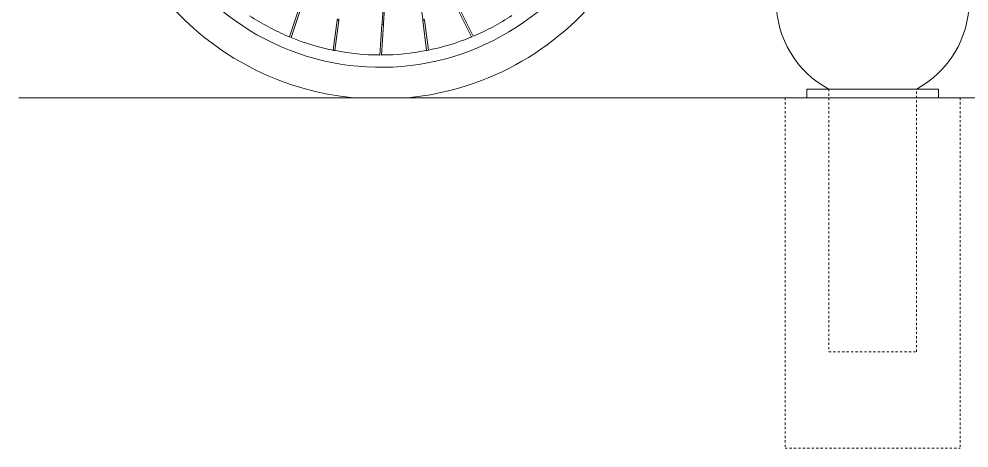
# Model space of a CAD drawing. Header units: inches. Extents: x -27 to 495, y -3 to 144.
# Drawn here: x -27.32 to 15.37, y 72.87 to 92.16 of the extents above; entities that cross this region are included whole.
import ezdxf

# ---------------------------------------------------------------- set-up
doc = ezdxf.new("R2010")
doc.units = ezdxf.units.IN
doc.linetypes.add('HIDDEN', pattern=[1.905, 1.27, -0.635])
doc.layers.add('ZANO_R', color=7, linetype='Continuous', lineweight=0)
doc.layers.add('ZANO_R_przerywana', color=250, linetype='HIDDEN', lineweight=0)

msp = doc.modelspace()

# ---------------------------------------------------------------- linework, layer by layer
at = {"layer": 'ZANO_R'}
for p, q in [((-10.54944, 98.49621), (-10.99693, 91.98293)), ((-10.93707, 91.97881), (-10.49654, 98.39079)), ((-9.80675, 97.01616), (-9.1733, 92.16137)), ((-14.73119, 92.66584), (-15.16514, 91.35773)), ((-15.09047, 91.32873), (-14.65526, 92.64065)), ((-7.59523, 92.58667), (-6.97709, 91.35483)), ((-6.9038, 91.38714), (-7.52372, 92.62255)), ((-13.02438, 92.11061), (-13.19858, 90.75762)), ((-13.11993, 90.74196), (-12.94503, 92.10039)), ((-11.01118, 91.92141), (-11.10589, 90.5429)), ((-11.02569, 90.54308), (-10.93137, 91.91592)), ((-9.17523, 92.09886), (-8.99847, 90.74415)), ((-8.92002, 90.76127), (-9.0959, 92.10921)), ((8.09094, 88.61808), (8.09094, 89.01178)), ((8.09094, 89.01178), (8.28779, 89.01178)), ((13.7996, 89.01178), (8.28779, 89.01178)), ((13.7996, 89.01178), (13.99645, 89.01178)), ((13.99645, 89.01178), (13.99645, 88.61808)), ((-27.31624, 88.61808), (63.03603, 88.61808)), ((-12.28904, 88.61808), (-11.06765, 88.61808)), ((-11.06765, 88.61808), (-9.84618, 88.61808)), ((7.10669, 88.61808), (14.98071, 88.61808))]:
    msp.add_line(p, q, dxfattribs=at)
at = {"layer": 'ZANO_R', "flags": 128}
for points in [[(-13.00793, 92.17084), (-13.01019, 92.15073), (-13.02473, 92.11113)], [(-12.94402, 92.10087), (-12.94862, 92.13472), (-12.94571, 92.16291)], [(-10.99837, 91.98312), (-11.0025, 91.94793), (-11.0123, 91.92202)], [(-10.93138, 91.91596), (-10.93137, 91.91592), (-10.93447, 91.91527), (-10.94317, 91.91514), (-10.95615, 91.91554), (-10.97143, 91.91642), (-10.98669, 91.91764), (-10.99961, 91.91901), (-11.00821, 91.92034), (-11.01118, 91.92141), (-11.01117, 91.92146)], [(-10.93129, 91.91605), (-10.93751, 91.96156), (-10.93559, 91.97864)], [(-13.10583, 90.73941), (-13.1055, 90.73936), (-13.10933, 90.73987), (-13.11828, 90.74114), (-13.13135, 90.74319), (-13.14702, 90.74596), (-13.16346, 90.74924), (-13.17884, 90.75266), (-13.19149, 90.75573), (-13.2, 90.75793), (-13.20343, 90.75885), (-13.20317, 90.75878)]]:
    msp.add_lwpolyline(points, dxfattribs=at)
at = {"layer": 'ZANO_R'}
for centre, radius, start, end in [((-11.06765, 101.24013), 12.68111, 19.469579, 264.472875), ((-11.06765, 101.24013), 12.68111, 275.527481, 13.665272), ((-11.06765, 101.24013), 11.25, 180, 13.589659), ((11.17493, 92.94879), 4.46194, 180, 241.927513), ((11.17493, 92.94879), 4.46194, 180, 241.927513), ((10.91246, 92.94879), 4.46194, 298.072487, 0), ((10.91246, 92.94879), 4.46194, 298.072487, 0), ((-11.06765, 101.24013), 10.69667, 236.582267, 247.235035), ((-11.06765, 101.24013), 10.69667, 292.908804, 303.484314), ((-13.00367, 92.03501), 0.07838, 75.471089, 105.31498), ((-12.98421, 92.0325), 0.07838, 60.011799, 89.855137), ((-9.28813, 92.13202), 0.1174, 343.926943, 14.362635), ((-9.12211, 92.00093), 0.11141, 76.393672, 118.474759), ((-8.99869, 92.16899), 0.1138, 179.883083, 211.403274), ((-14.88066, 92.03598), 0.73552, 243.679813, 249.53732), ((-7.24786, 92.01649), 0.71495, 288.604139, 294.625686), ((-11.06765, 101.24013), 10.69667, 247.908804, 258.483924), ((-11.06765, 101.24013), 10.69667, 281.582267, 292.236146), ((-11.06765, 101.24013), 10.69667, 259.015647, 269.735413), ((-11.07921, 91.10811), 0.56584, 266.168815, 267.29658), ((-11.04922, 90.98995), 0.44749, 273.014003, 273.964372), ((-11.06765, 101.24013), 10.69667, 270.26433, 280.983744), ((-9.12585, 91.47808), 0.74494, 277.424565, 285.051672)]:
    msp.add_arc(centre, radius, start, end, dxfattribs=at)
at = {"layer": 'ZANO_R_przerywana', "ltscale": 0.05}
for p, q in [((9.07519, 89.01178), (9.07519, 77.20075)), ((13.0122, 77.20075), (13.0122, 89.01178)), ((7.10669, 88.61808), (7.10669, 72.87004)), ((14.98071, 88.61808), (14.98071, 72.87004)), ((9.07519, 77.20075), (13.0122, 77.20075)), ((7.10669, 72.87004), (14.98071, 72.87004))]:
    msp.add_line(p, q, dxfattribs=at)

doc.saveas('drawing.dxf')
